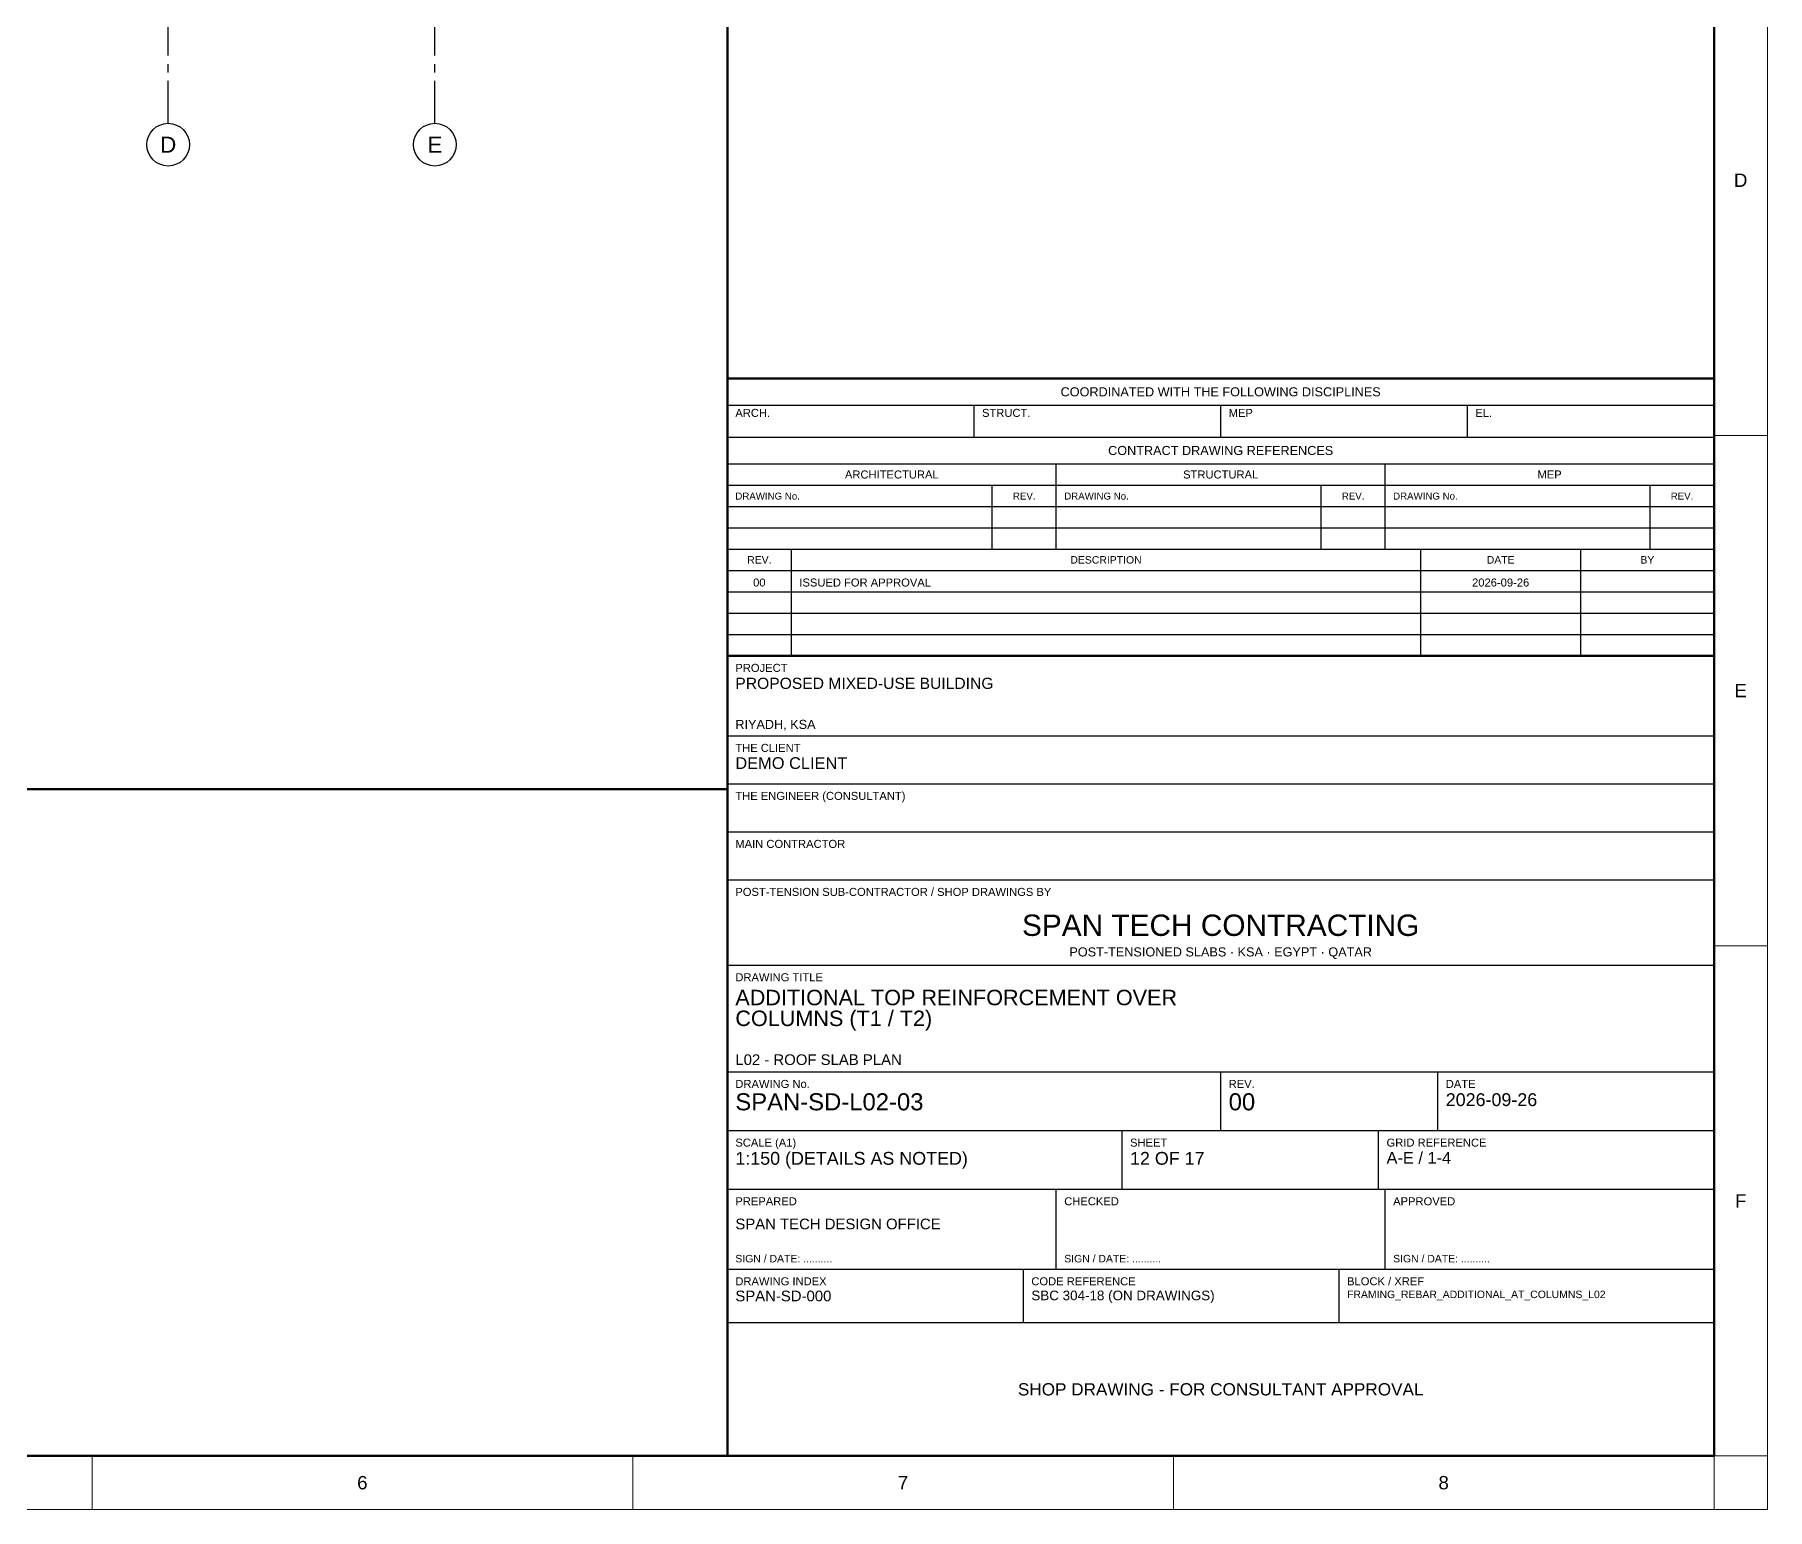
# Model space of a CAD drawing. Header units: millimetres. Extents: x 0 to 396150, y -260000 to 91864.
# Drawn here: x 347418 to 396150, y -130000 to -88532 of the extents above; entities that cross this region are included whole.
import ezdxf
from ezdxf.enums import TextEntityAlignment as Align

# ---------------------------------------------------------------- set-up
doc = ezdxf.new("R2010")
doc.units = ezdxf.units.MM
doc.header["$LTSCALE"] = 37.5
doc.linetypes.add('CENTER', pattern=[50.8, 31.75, -6.35, 6.35, -6.35])
doc.layers.get('0').update_dxf_attribs({"linetype": 'CONTINUOUS'})
for name, color, linetype in [('SPAN-GRID', 8, 'CENTER'), ('SPAN-GRID-BUBBLE', 8, 'CONTINUOUS'), ('SPAN-SHEET-TEXT', 2, 'CONTINUOUS'), ('SPAN-TEXT', 7, 'CONTINUOUS')]:
    doc.layers.add(name, color=color, linetype=linetype)
doc.layers.add('SPAN-SHEET-FRAME', color=7, linetype='CONTINUOUS', lineweight=50)
doc.layers.add('SPAN-SHEET-TITLE', color=7, linetype='CONTINUOUS', lineweight=25)
doc.styles.get("Standard").update_dxf_attribs({"font": 'arial.ttf'})

# ---------------------------------------------------------------- blocks, each defined once
blk = doc.blocks.new('FRAMING_REBAR_ADDITIONAL_AT_COLUMNS_L02')
at = {"layer": 'SPAN-GRID'}
for p, q in [((81175, 38975), (81175, 70975)), ((88675, 38975), (88675, 70975))]:
    blk.add_line(p, q, dxfattribs=at)
at = {"layer": 'SPAN-GRID-BUBBLE'}
for centre in [(81175, 38375), (88675, 38375)]:
    blk.add_circle(centre, 600, dxfattribs=at)
at = {"layer": 'SPAN-SHEET-FRAME'}
for p, q in [((96900, 1500), (96900, 87600)), ((96900, 31800), (124650, 31800)), ((96900, 24000), (124650, 24000)), ((3000, 20250), (96900, 20250))]:
    blk.add_line(p, q, dxfattribs=at)
at = {"layer": 'SPAN-SHEET-FRAME', "lineweight": 13}
for p, q in [((124650, 30200), (126150, 30200)), ((124650, 15850), (126150, 15850)), ((79031.25, 0), (79031.25, 1500)), ((94237.5, 0), (94237.5, 1500)), ((109443.75, 0), (109443.75, 1500)), ((124650, 0), (124650, 1500)), ((124650, 1500), (126150, 1500))]:
    blk.add_line(p, q, dxfattribs=at)
blk.add_lwpolyline([(0, 0), (126150, 0), (126150, 89100), (0, 89100)], close=True, dxfattribs=at)
at = {"layer": 'SPAN-SHEET-FRAME'}
blk.add_lwpolyline([(3000, 1500), (124650, 1500), (124650, 87600), (3000, 87600)], close=True, dxfattribs=at)
at = {"layer": 'SPAN-SHEET-TITLE'}
for p, q in [((96900, 31050), (124650, 31050)), ((103837.5, 30150), (103837.5, 31050)), ((110775, 30150), (110775, 31050)), ((117712.5, 30150), (117712.5, 31050)), ((96900, 30150), (124650, 30150)), ((96900, 29400), (124650, 29400)), ((106150, 28800), (106150, 29400)), ((115400, 28800), (115400, 29400)), ((96900, 28800), (124650, 28800)), ((104350, 28200), (104350, 28800)), ((106150, 28200), (106150, 28800)), ((113600, 28200), (113600, 28800)), ((115400, 28200), (115400, 28800)), ((122850, 28200), (122850, 28800)), ((96900, 28200), (124650, 28200)), ((104350, 27600), (104350, 28200)), ((106150, 27600), (106150, 28200)), ((113600, 27600), (113600, 28200)), ((115400, 27600), (115400, 28200)), ((122850, 27600), (122850, 28200)), ((96900, 27600), (124650, 27600)), ((104350, 27000), (104350, 27600)), ((106150, 27000), (106150, 27600)), ((113600, 27000), (113600, 27600)), ((115400, 27000), (115400, 27600)), ((122850, 27000), (122850, 27600)), ((96900, 27000), (124650, 27000)), ((98700, 26400), (98700, 27000)), ((116400, 26400), (116400, 27000)), ((120900, 26400), (120900, 27000)), ((96900, 26400), (124650, 26400)), ((98700, 25800), (98700, 26400)), ((116400, 25800), (116400, 26400)), ((120900, 25800), (120900, 26400)), ((96900, 25800), (124650, 25800)), ((98700, 25200), (98700, 25800)), ((116400, 25200), (116400, 25800)), ((120900, 25200), (120900, 25800)), ((96900, 25200), (124650, 25200)), ((98700, 24600), (98700, 25200)), ((116400, 24600), (116400, 25200)), ((120900, 24600), (120900, 25200)), ((96900, 24600), (124650, 24600)), ((98700, 24000), (98700, 24600)), ((116400, 24000), (116400, 24600)), ((120900, 24000), (120900, 24600)), ((96900, 24000), (124650, 24000)), ((96900, 21750), (124650, 21750)), ((96900, 20400), (124650, 20400)), ((96900, 19050), (124650, 19050)), ((96900, 17700), (124650, 17700)), ((96900, 15300), (124650, 15300)), ((96900, 12300), (124650, 12300)), ((110775, 10650), (110775, 12300)), ((116880, 10650), (116880, 12300)), ((96900, 10650), (124650, 10650)), ((108000, 9000), (108000, 10650)), ((115215, 9000), (115215, 10650)), ((96900, 9000), (124650, 9000)), ((106150, 6750), (106150, 9000)), ((115400, 6750), (115400, 9000)), ((96900, 6750), (124650, 6750)), ((105225, 5250), (105225, 6750)), ((114105, 5250), (114105, 6750)), ((96900, 5250), (124650, 5250))]:
    blk.add_line(p, q, dxfattribs=at)
at = {"layer": 'SPAN-SHEET-TITLE', "lineweight": 50}
blk.add_lwpolyline([(96900, 1500), (124650, 1500), (124650, 24000), (96900, 24000)], close=True, dxfattribs=at)
at = {"layer": 'SPAN-SHEET-FRAME'}
for s, p in [('D', (125400, 37375)), ('E', (125400, 23025)), ('F', (125400, 8675)), ('6', (86634.375, 750)), ('7', (101840.625, 750)), ('8', (117046.875, 750))]:
    blk.add_text(s, height=375, dxfattribs=at).set_placement(p, align=Align.MIDDLE_CENTER)
at = {"layer": 'SPAN-SHEET-TEXT'}
for s, p in [('00', (97800, 25950)), ('2026-09-26', (118650, 25950))]:
    blk.add_text(s, height=225, dxfattribs=at).set_placement(p, align=Align.CENTER)
for s, height, p in [('ISSUED FOR APPROVAL', 225, (98925, 25950)), ('PROPOSED MIXED-USE BUILDING', 315, (97125, 23070)), ('DEMO CLIENT', 330, (97125, 20820)), ('ADDITIONAL TOP REINFORCEMENT OVER', 435, (97125, 14175)), ('COLUMNS (T1 / T2)', 435, (97125, 13590)), ('SPAN-SD-L02-03', 480, (97125, 11220)), ('00', 480, (111000, 11220)), ('2026-09-26', 360, (117105, 11340)), ('1:150 (DETAILS AS NOTED)', 360, (97125, 9690)), ('12 OF 17', 360, (108225, 9690)), ('A-E / 1-4', 330, (115440, 9720)), ('SPAN TECH DESIGN OFFICE', 300, (97125, 7875)), ('SPAN-SD-000', 300, (97125, 5850)), ('SBC 304-18 (ON DRAWINGS)', 270, (105450, 5880)), ('FRAMING_REBAR_ADDITIONAL_AT_COLUMNS_L02', 210, (114330, 5940))]:
    blk.add_text(s, height=height, dxfattribs=at).set_placement(p)
for s, height, p in [('SPAN TECH CONTRACTING', 600, (110775, 16425)), ('SHOP DRAWING - FOR CONSULTANT APPROVAL', 345, (110775, 3375))]:
    blk.add_text(s, height=height, dxfattribs=at).set_placement(p, align=Align.MIDDLE_CENTER)
at = {"layer": 'SPAN-SHEET-TITLE'}
for s, height, p in [('COORDINATED WITH THE FOLLOWING DISCIPLINES', 255, (110775, 31425)), ('CONTRACT DRAWING REFERENCES', 255, (110775, 29775)), ('ARCHITECTURAL', 225, (101525, 29100)), ('STRUCTURAL', 225, (110775, 29100)), ('MEP', 225, (120025, 29100)), ('REV.', 210, (97800, 26700)), ('DESCRIPTION', 210, (107550, 26700)), ('DATE', 210, (118650, 26700)), ('BY', 210, (122775, 26700)), ('POST-TENSIONED SLABS · KSA · EGYPT · QATAR', 255, (110775, 15675))]:
    blk.add_text(s, height=height, dxfattribs=at).set_placement(p, align=Align.MIDDLE_CENTER)
for s, height, p in [('ARCH.', 225, (97125, 30720)), ('STRUCT.', 225, (104062.5, 30720)), ('MEP', 225, (111000, 30720)), ('EL.', 225, (117937.5, 30720)), ('DRAWING No.', 195, (97125, 28395)), ('DRAWING No.', 195, (106375, 28395)), ('DRAWING No.', 195, (115625, 28395)), ('PROJECT', 225, (97125, 23550)), ('RIYADH, KSA', 255, (97125, 21945)), ('THE CLIENT', 225, (97125, 21300)), ('THE ENGINEER (CONSULTANT)', 225, (97125, 19950)), ('MAIN CONTRACTOR', 225, (97125, 18600)), ('POST-TENSION SUB-CONTRACTOR / SHOP DRAWINGS BY', 225, (97125, 17250)), ('DRAWING TITLE', 225, (97125, 14850)), ('L02 - ROOF SLAB PLAN', 300, (97125, 12495)), ('DRAWING No.', 225, (97125, 11850)), ('REV.', 225, (111000, 11850)), ('DATE', 225, (117105, 11850)), ('SCALE (A1)', 225, (97125, 10200)), ('SHEET', 225, (108225, 10200)), ('GRID REFERENCE', 225, (115440, 10200)), ('PREPARED', 225, (97125, 8550)), ('CHECKED', 225, (106375, 8550)), ('APPROVED', 225, (115625, 8550)), ('SIGN / DATE: ..........', 210, (97125, 6945)), ('SIGN / DATE: ..........', 210, (106375, 6945)), ('SIGN / DATE: ..........', 210, (115625, 6945)), ('DRAWING INDEX', 225, (97125, 6300)), ('CODE REFERENCE', 225, (105450, 6300)), ('BLOCK / XREF', 225, (114330, 6300))]:
    blk.add_text(s, height=height, dxfattribs=at).set_placement(p)
for p in [(105250, 28395), (114500, 28395), (123750, 28395)]:
    blk.add_text('REV.', height=195, dxfattribs=at).set_placement(p, align=Align.CENTER)
at = {"layer": 'SPAN-TEXT'}
for s, p in [('D', (81175, 38375)), ('E', (88675, 38375))]:
    blk.add_text(s, height=450, dxfattribs=at).set_placement(p, align=Align.MIDDLE_CENTER)

msp = doc.modelspace()

# ---------------------------------------------------------------- block references
msp.add_blockref('FRAMING_REBAR_ADDITIONAL_AT_COLUMNS_L02', (270000, -130000))

doc.saveas('drawing.dxf')
